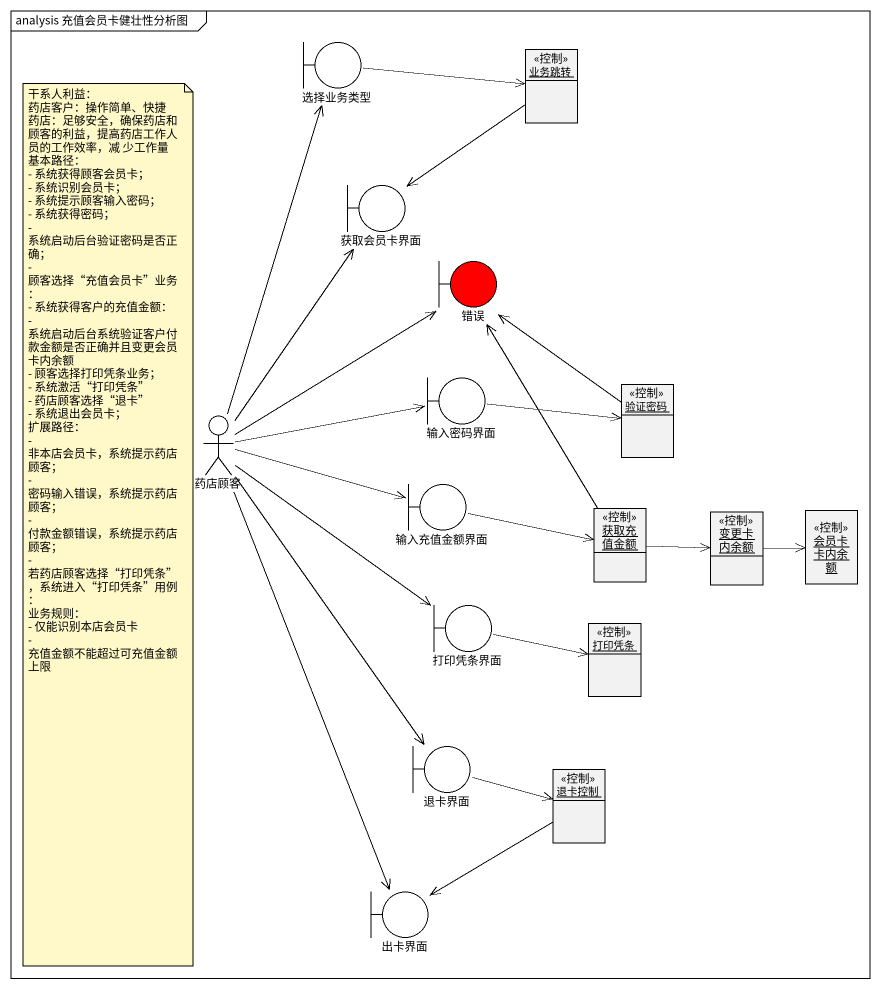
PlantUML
@startuml
mainframe analysis 充值会员卡健壮性分析图
allowmixing
hide circle
hide empty members
boundary 选择业务类型
object 业务跳转 <<控制>>
boundary 获取会员卡界面
boundary 错误 #FF0000
actor 药店顾客
boundary 输入密码界面
object 验证密码 <<控制>>
boundary 输入充值金额界面
object 获取充值金额 <<控制>>
object 变更卡内余额 <<控制>>
object 会员卡卡内余额 <<控制>>
boundary 打印凭条界面
object 打印凭条 <<控制>>
boundary 退卡界面
object 退卡控制 <<控制>>
boundary 出卡界面
选择业务类型 -right-> 业务跳转
业务跳转 --> 获取会员卡界面
药店顾客 -up-> 选择业务类型
药店顾客 -up-> 获取会员卡界面
药店顾客 -right-> 错误
药店顾客 -right-> 输入密码界面
药店顾客 -right-> 输入充值金额界面
药店顾客 --> 打印凭条界面
药店顾客 --> 退卡界面
药店顾客 --> 出卡界面
输入密码界面 -right-> 验证密码
验证密码 -up-> 错误
输入充值金额界面 -right-> 获取充值金额
获取充值金额 -up-> 错误
获取充值金额 -right-> 变更卡内余额
变更卡内余额 -right-> 会员卡卡内余额
打印凭条界面 -right-> 打印凭条
退卡界面 -right-> 退卡控制
退卡控制 --> 出卡界面
note as N1
  干系人利益：
  药店客户：操作简单、快捷
  药店：足够安全，确保药店和顾客的利益，提高药店工作人员的工作效率，减 少工作量
  基本路径：
  - 系统获得顾客会员卡；
  - 系统识别会员卡；
  - 系统提示顾客输入密码；
  - 系统获得密码；
  - 系统启动后台验证密码是否正确；
  - 顾客选择“充值会员卡”业务：
  - 系统获得客户的充值金额：
  - 系统启动后台系统验证客户付款金额是否正确并且变更会员卡内余额
  - 顾客选择打印凭条业务；
  - 系统激活“打印凭条”
  - 药店顾客选择“退卡”
  - 系统退出会员卡；
  扩展路径：
  - 非本店会员卡，系统提示药店顾客；
  - 密码输入错误，系统提示药店顾客；
  - 付款金额错误，系统提示药店顾客；
  - 若药店顾客选择“打印凭条”，系统进入“打印凭条”用例：
  业务规则：
  - 仅能识别本店会员卡
  - 充值金额不能超过可充值金额上限
end note
@enduml
